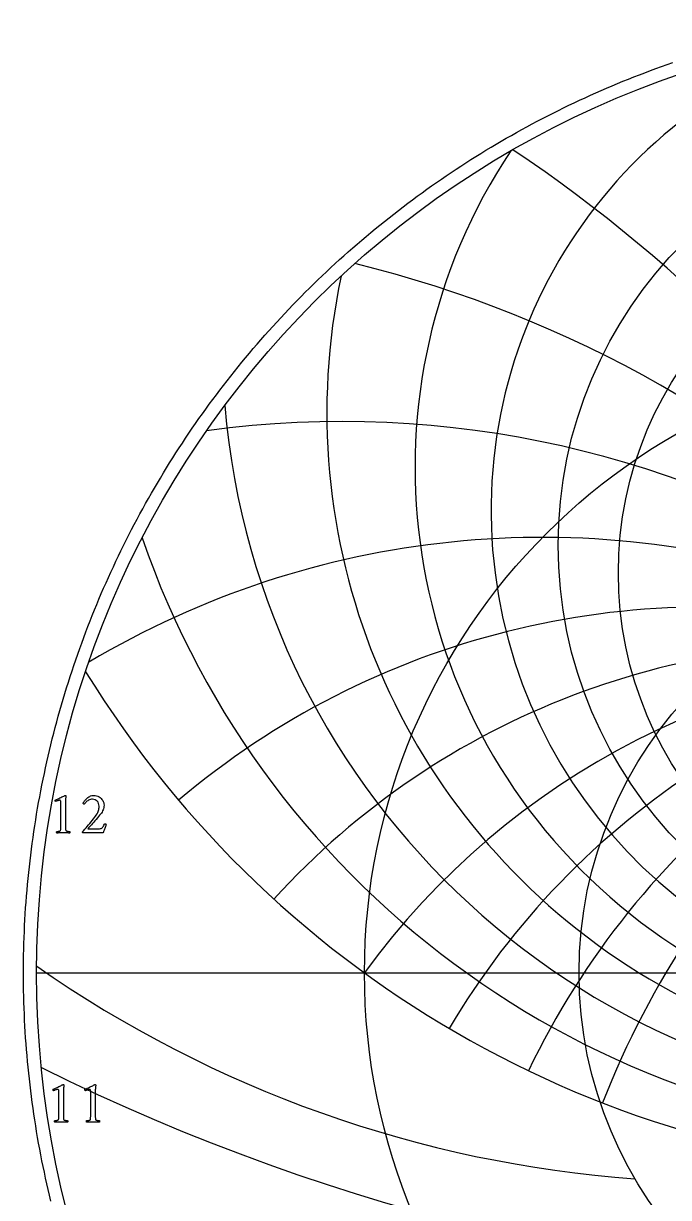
# Model space of a CAD drawing. Header units: millimetres. Extents: x -55 to 55, y -55 to 56.
# Drawn here: x -54.8 to -18, y -12.8 to 54 of the extents above; entities that cross this region are included whole.
import ezdxf

# ---------------------------------------------------------------- set-up
doc = ezdxf.new("R2010")
doc.units = ezdxf.units.MM
for name, color, linetype in [('CUT_OUTER', 1, 'Continuous'), ('ENGRAVE', 7, 'Continuous'), ('ENGRAVE_FINE', 8, 'Continuous'), ('TEXT', 5, 'Continuous')]:
    doc.layers.add(name, color=color, linetype=linetype)

msp = doc.modelspace()

# ---------------------------------------------------------------- linework, layer by layer
at = {"layer": 'CUT_OUTER'}
msp.add_lwpolyline([(-53.1898, -12.977), (-53.2685, -12.6504), (-53.3451, -12.3233), (-53.4197, -11.9958), (-53.4923, -11.6678), (-53.5629, -11.3393), (-53.6314, -11.0105), (-53.698, -10.6812), (-53.7625, -10.3515), (-53.825, -10.0214), (-53.8855, -9.691), (-53.944, -9.3602), (-54.0004, -9.029), (-54.0548, -8.6975), (-54.1071, -8.3656), (-54.1574, -8.0335), (-54.2057, -7.701), (-54.2519, -7.3683), (-54.2961, -7.0353), (-54.3383, -6.702), (-54.3784, -6.3684), (-54.4164, -6.0347), (-54.4524, -5.7007), (-54.4864, -5.3664), (-54.5183, -5.032), (-54.5481, -4.6974), (-54.5759, -4.3626), (-54.6017, -4.0277), (-54.6253, -3.6926), (-54.647, -3.3573), (-54.6665, -3.0219), (-54.6841, -2.6865), (-54.6995, -2.3509), (-54.7129, -2.0152), (-54.7242, -1.6794), (-54.7335, -1.3436), (-54.7407, -1.0078), (-54.7459, -0.6719), (-54.749, -0.3359), (-54.75, 0), (-54.749, 0.3359), (-54.7459, 0.6719), (-54.7407, 1.0078), (-54.7335, 1.3436), (-54.7242, 1.6794), (-54.7129, 2.0152), (-54.6995, 2.3509), (-54.6841, 2.6865), (-54.6665, 3.0219), (-54.647, 3.3573), (-54.6253, 3.6926), (-54.6017, 4.0277), (-54.5759, 4.3626), (-54.5481, 4.6974), (-54.5183, 5.032), (-54.4864, 5.3664), (-54.4524, 5.7007), (-54.4164, 6.0347), (-54.3784, 6.3684), (-54.3383, 6.702), (-54.2961, 7.0353), (-54.2519, 7.3683), (-54.2057, 7.701), (-54.1574, 8.0335), (-54.1071, 8.3656), (-54.0548, 8.6975), (-54.0004, 9.029), (-53.944, 9.3602), (-53.8855, 9.691), (-53.825, 10.0214), (-53.7625, 10.3515), (-53.698, 10.6812), (-53.6314, 11.0105), (-53.5629, 11.3393), (-53.4923, 11.6678), (-53.4197, 11.9958), (-53.3451, 12.3233), (-53.2685, 12.6504), (-53.1898, 12.977), (-53.1092, 13.3032), (-53.0266, 13.6288), (-52.942, 13.9539), (-52.8553, 14.2785), (-52.7667, 14.6025), (-52.6761, 14.926), (-52.5836, 15.249), (-52.489, 15.5713), (-52.3925, 15.8931), (-52.294, 16.2143), (-52.1935, 16.5348), (-52.0911, 16.8548), (-51.9867, 17.1741), (-51.8803, 17.4927), (-51.772, 17.8107), (-51.6617, 18.1281), (-51.5495, 18.4447), (-51.4354, 18.7607), (-51.3193, 19.0759), (-51.2013, 19.3905), (-51.0814, 19.7043), (-50.9595, 20.0173), (-50.8357, 20.3296), (-50.71, 20.6412), (-50.5824, 20.9519), (-50.4529, 21.2619), (-50.3215, 21.5711), (-50.1882, 21.8794), (-50.053, 22.187), (-49.9159, 22.4937), (-49.7769, 22.7995), (-49.6361, 23.1045), (-49.4934, 23.4086), (-49.3488, 23.7119), (-49.2024, 24.0142), (-49.0542, 24.3157), (-48.904, 24.6162), (-48.7521, 24.9158), (-48.5983, 25.2145), (-48.4426, 25.5122), (-48.2852, 25.809), (-48.1259, 26.1048), (-47.9648, 26.3996), (-47.802, 26.6934), (-47.6373, 26.9862), (-47.4708, 27.278), (-47.3025, 27.5687), (-47.1325, 27.8585), (-46.9606, 28.1471), (-46.787, 28.4347), (-46.6117, 28.7213), (-46.4346, 29.0067), (-46.2557, 29.2911), (-46.0751, 29.5744), (-45.8928, 29.8565), (-45.7087, 30.1376), (-45.523, 30.4175), (-45.3355, 30.6962), (-45.1463, 30.9738), (-44.9554, 31.2502), (-44.7628, 31.5255), (-44.5685, 31.7996), (-44.3725, 32.0724), (-44.1749, 32.3441), (-43.9756, 32.6145), (-43.7747, 32.8838), (-43.5721, 33.1517), (-43.3678, 33.4185), (-43.162, 33.6839), (-42.9545, 33.9481), (-42.7454, 34.2111), (-42.5346, 34.4727), (-42.3223, 34.733), (-42.1084, 34.9921), (-41.8929, 35.2498), (-41.6758, 35.5062), (-41.4572, 35.7612), (-41.237, 36.0149), (-41.0152, 36.2673), (-40.7919, 36.5182), (-40.5671, 36.7679), (-40.3407, 37.0161), (-40.1128, 37.2629), (-39.8834, 37.5083), (-39.6525, 37.7523), (-39.4201, 37.9949), (-39.1863, 38.2361), (-38.9509, 38.4758), (-38.7141, 38.7141), (-38.4758, 38.9509), (-38.2361, 39.1863), (-37.9949, 39.4201), (-37.7523, 39.6525), (-37.5083, 39.8834), (-37.2629, 40.1128), (-37.0161, 40.3407), (-36.7679, 40.5671), (-36.5182, 40.7919), (-36.2673, 41.0152), (-36.0149, 41.237), (-35.7612, 41.4572), (-35.5062, 41.6758), (-35.2498, 41.8929), (-34.9921, 42.1084), (-34.733, 42.3223), (-34.4727, 42.5346), (-34.2111, 42.7454), (-33.9481, 42.9545), (-33.6839, 43.162), (-33.4185, 43.3678), (-33.1517, 43.5721), (-32.8838, 43.7747), (-32.6145, 43.9756), (-32.3441, 44.1749), (-32.0724, 44.3725), (-31.7996, 44.5685), (-31.5255, 44.7628), (-31.2502, 44.9554), (-30.9738, 45.1463), (-30.6962, 45.3355), (-30.4175, 45.523), (-30.1376, 45.7087), (-29.8565, 45.8928), (-29.5744, 46.0751), (-29.2911, 46.2557), (-29.0067, 46.4346), (-28.7213, 46.6117), (-28.4347, 46.787), (-28.1471, 46.9606), (-27.8585, 47.1325), (-27.5687, 47.3025), (-27.278, 47.4708), (-26.9862, 47.6373), (-26.6934, 47.802), (-26.3996, 47.9648), (-26.1048, 48.1259), (-25.809, 48.2852), (-25.5122, 48.4426), (-25.2145, 48.5983), (-24.9158, 48.7521), (-24.6162, 48.904), (-24.3157, 49.0542), (-24.0142, 49.2024), (-23.7119, 49.3488), (-23.4086, 49.4934), (-23.1045, 49.6361), (-22.7995, 49.7769), (-22.4937, 49.9159), (-22.187, 50.053), (-21.8794, 50.1882), (-21.5711, 50.3215), (-21.2619, 50.4529), (-20.9519, 50.5824), (-20.6412, 50.71), (-20.3296, 50.8357), (-20.0173, 50.9595), (-19.7043, 51.0814), (-19.3905, 51.2013), (-19.0759, 51.3193), (-18.7607, 51.4354), (-18.4447, 51.5495), (-18.1281, 51.6617), (-17.8107, 51.772)], dxfattribs=at)
at = {"layer": 'ENGRAVE'}
msp.add_lwpolyline([(-54, 0), (54, 0)], dxfattribs=at)
for centre, radius in [((0, 0), 54), ((0, 24.3261), 24.3261), ((0, 22.7517), 20.8992), ((0, 0), 35.3478), ((0, 0), 23.1383)]:
    msp.add_circle(centre, radius, dxfattribs=at)
for centre, radius, start, end in [((0, 26.2892), 28.1417, 104.436571, 75.563429), ((0, 28.7545), 32.4697, 146.343028, 33.656972), ((0, 31.8877), 37.4863, 168.076059, 11.923941), ((0, 35.9396), 43.453, 184.845211, 355.154789), ((0, 41.3064), 50.7778, 199.041634, 340.958366), ((0, -25.6817), 43.6923, 36, 144), ((0, -25.6817), 43.6923, 36, 144), ((0, 48.6521), 60.1373, 211.615649, 328.384351), ((-15.0301, 56.0931), 67.9839, 235.026154, 265.845624)]:
    msp.add_arc(centre, radius, start, end, dxfattribs=at)
at = {"layer": 'ENGRAVE_FINE'}
for centre, radius, start, end in [((-75.6773, -25.6817), 87.3846, 9.951474, 56.069558), ((-75.6773, -25.6817), 87.3846, 9.951474, 56.069558), ((-52.0705, -25.6817), 67.9732, 13.489072, 76.236453), ((-52.0705, -25.6817), 67.9732, 13.489072, 76.236453), ((-36.6622, -25.6817), 57.0363, 17.231004, 97.725349), ((-36.6622, -25.6817), 57.0363, 17.231004, 97.725349), ((-25.2258, -25.6817), 50.4515, 21.249547, 120.755909), ((-25.2258, -25.6817), 50.4515, 21.249547, 120.755909), ((25.2258, -25.6817), 50.4515, 59.244091, 158.750453), ((25.2258, -25.6817), 50.4515, 59.244091, 158.750453), ((-15.9027, -25.6817), 46.4964, 25.634518, 130.214249), ((-15.9027, -25.6817), 46.4964, 25.634518, 130.214249), ((15.9027, -25.6817), 46.4964, 49.785751, 154.365482), ((15.9027, -25.6817), 46.4964, 49.785751, 154.365482), ((-7.7041, -25.6817), 44.3663, 30.500929, 137.66478), ((-7.7041, -25.6817), 44.3663, 30.500929, 137.66478), ((7.7041, -25.6817), 44.3663, 42.33522, 149.499071), ((7.7041, -25.6817), 44.3663, 42.33522, 149.499071), ((0, 102.5834), 120.594, 243.541053, 296.458947)]:
    msp.add_arc(centre, radius, start, end, dxfattribs=at)
at = {"layer": 'TEXT'}
for points in [[(-52.6197, 8.3453), (-52.6197, 9.6909), (-52.6206, 9.7239), (-52.6235, 9.7513), (-52.6283, 9.7732), (-52.635, 9.7896), (-52.6441, 9.8016), (-52.6559, 9.8101), (-52.6705, 9.8152), (-52.6878, 9.8169), (-52.7091, 9.8153), (-52.7355, 9.8105), (-52.767, 9.8025), (-52.8036, 9.7913), (-52.8405, 9.7791), (-52.8726, 9.7679), (-52.9001, 9.7578), (-52.9229, 9.7488), (-52.9363, 9.7613), (-52.9458, 9.7752), (-52.9516, 9.7903), (-52.9535, 9.8067), (-52.9535, 9.8069), (-52.9535, 9.8075), (-52.9535, 9.8086), (-52.9535, 9.8101), (-52.9531, 9.8163), (-52.9518, 9.8212), (-52.9497, 9.8248), (-52.9467, 9.8271), (-52.8789, 9.8579), (-52.8117, 9.8889), (-52.7452, 9.92), (-52.6793, 9.9514), (-52.6165, 9.9816), (-52.5592, 10.0089), (-52.5075, 10.0335), (-52.4613, 10.0553), (-52.4231, 10.0732), (-52.3953, 10.086), (-52.3779, 10.0937), (-52.371, 10.0962), (-52.3642, 10.0962), (-52.3563, 10.0949), (-52.3497, 10.0911), (-52.3444, 10.0847), (-52.3403, 10.0758), (-52.3372, 10.066), (-52.3344, 10.057), (-52.332, 10.049), (-52.3301, 10.0417), (-52.331, 10.0365), (-52.3335, 10.0209), (-52.3378, 9.9948), (-52.3438, 9.9583), (-52.3497, 9.9122), (-52.354, 9.8573), (-52.3565, 9.7938), (-52.3574, 9.7215), (-52.3574, 8.3453), (-52.3573, 8.3085), (-52.357, 8.2729), (-52.3564, 8.2386), (-52.3557, 8.2056), (-52.3541, 8.1748), (-52.351, 8.1469), (-52.3464, 8.122), (-52.3403, 8.1), (-52.3346, 8.0917), (-52.3242, 8.0839), (-52.3091, 8.0764), (-52.2893, 8.0694), (-52.2668, 8.0631), (-52.2437, 8.0579), (-52.22, 8.0537), (-52.1956, 8.0506), (-52.1727, 8.0484), (-52.1534, 8.0468), (-52.1378, 8.0459), (-52.1257, 8.0455), (-52.1212, 8.0374), (-52.1177, 8.0268), (-52.1152, 8.0136), (-52.1138, 7.9978), (-52.1139, 7.9821), (-52.1159, 7.9689), (-52.1199, 7.9582), (-52.1257, 7.9502), (-52.1758, 7.9535), (-52.2237, 7.9565), (-52.2695, 7.9594), (-52.3131, 7.9621), (-52.3565, 7.9643), (-52.4017, 7.9659), (-52.4485, 7.9669), (-52.497, 7.9672), (-52.5437, 7.9669), (-52.5882, 7.9659), (-52.6305, 7.9643), (-52.6708, 7.9621), (-52.7114, 7.9594), (-52.7551, 7.9565), (-52.8017, 7.9535), (-52.8513, 7.9502), (-52.8572, 7.9582), (-52.8611, 7.9689), (-52.8631, 7.9821), (-52.8632, 7.9978), (-52.8619, 8.0136), (-52.8594, 8.0268), (-52.8559, 8.0374), (-52.8513, 8.0455), (-52.8393, 8.0459), (-52.8236, 8.0468), (-52.8044, 8.0484), (-52.7815, 8.0506), (-52.7571, 8.0537), (-52.7334, 8.0579), (-52.7103, 8.0631), (-52.6878, 8.0694), (-52.6682, 8.0764), (-52.6537, 8.0839), (-52.6444, 8.0917), (-52.6401, 8.1), (-52.6339, 8.122), (-52.629, 8.1469), (-52.6254, 8.1748), (-52.6231, 8.2056), (-52.6216, 8.2386), (-52.6205, 8.2729), (-52.6199, 8.3085), (-52.6197, 8.3453)], [(-50.0376, 8.4577), (-50.0548, 8.4155), (-50.0725, 8.3704), (-50.0906, 8.3226), (-50.1091, 8.2721), (-50.1274, 8.2211), (-50.1449, 8.172), (-50.1615, 8.1248), (-50.1773, 8.0796), (-50.1913, 8.0389), (-50.2028, 8.0055), (-50.2117, 7.9793), (-50.2181, 7.9604), (-51.3695, 7.9604), (-51.3747, 7.9643), (-51.3802, 7.9693), (-51.3858, 7.9754), (-51.3917, 7.9825), (-51.3969, 7.9899), (-51.4006, 7.9966), (-51.4028, 8.0026), (-51.4036, 8.0081), (-51.3333, 8.0873), (-51.2622, 8.1682), (-51.1902, 8.2508), (-51.1174, 8.3351), (-51.045, 8.42), (-50.9744, 8.5046), (-50.9054, 8.5887), (-50.8381, 8.6723), (-50.774, 8.7541), (-50.7146, 8.8324), (-50.6599, 8.9074), (-50.6099, 8.9789), (-50.5634, 9.0515), (-50.526, 9.1194), (-50.4978, 9.1827), (-50.4787, 9.2412), (-50.4661, 9.298), (-50.457, 9.3562), (-50.4516, 9.4156), (-50.4498, 9.4762), (-50.4563, 9.558), (-50.4757, 9.6329), (-50.5082, 9.7011), (-50.5537, 9.7624), (-50.6091, 9.8131), (-50.6716, 9.8493), (-50.7411, 9.871), (-50.8177, 9.8782), (-50.882, 9.8746), (-50.942, 9.8637), (-50.9978, 9.8456), (-51.0493, 9.8203), (-51.0964, 9.7907), (-51.1387, 9.7598), (-51.1764, 9.7277), (-51.2094, 9.6943), (-51.2375, 9.6623), (-51.2605, 9.6346), (-51.2784, 9.6112), (-51.2912, 9.5921), (-51.3015, 9.5935), (-51.312, 9.5976), (-51.3228, 9.6045), (-51.3337, 9.6142), (-51.3434, 9.6245), (-51.3503, 9.6334), (-51.3545, 9.6407), (-51.3559, 9.6466), (-51.3485, 9.6646), (-51.3367, 9.6879), (-51.3204, 9.7165), (-51.2997, 9.7505), (-51.2744, 9.7875), (-51.2447, 9.8254), (-51.2106, 9.8642), (-51.1719, 9.9038), (-51.1295, 9.9423), (-51.0838, 9.9778), (-51.0349, 10.0104), (-50.9829, 10.04), (-50.9276, 10.0646), (-50.8692, 10.0822), (-50.8076, 10.0927), (-50.7427, 10.0962), (-50.6645, 10.0912), (-50.5899, 10.0762), (-50.5189, 10.0512), (-50.4515, 10.0162), (-50.3893, 9.9733), (-50.3339, 9.9246), (-50.2854, 9.8702), (-50.2437, 9.8101), (-50.2101, 9.746), (-50.1862, 9.6798), (-50.1718, 9.6114), (-50.167, 9.541), (-50.1702, 9.4705), (-50.1798, 9.4022), (-50.1958, 9.3359), (-50.2181, 9.2719), (-50.246, 9.2099), (-50.2786, 9.1501), (-50.3159, 9.0924), (-50.3578, 9.0368), (-50.4173, 8.9641), (-50.48, 8.8891), (-50.5459, 8.8117), (-50.615, 8.7319), (-50.6847, 8.6523), (-50.7525, 8.5752), (-50.8184, 8.5007), (-50.8824, 8.4288), (-50.9422, 8.3616), (-50.9957, 8.3014), (-51.0427, 8.2483), (-51.0834, 8.2022), (-50.4225, 8.2022), (-50.3754, 8.2062), (-50.3327, 8.218), (-50.2945, 8.2377), (-50.2607, 8.2653), (-50.2297, 8.3009), (-50.1998, 8.3449), (-50.171, 8.3971), (-50.1432, 8.4577), (-50.1383, 8.4667), (-50.1304, 8.473), (-50.1196, 8.4769), (-50.1057, 8.4782), (-50.0998, 8.4777), (-50.0921, 8.4765), (-50.0827, 8.4743), (-50.0717, 8.4713), (-50.0606, 8.4679), (-50.0512, 8.4645), (-50.0435, 8.4611), (-50.0376, 8.4577)], [(-52.7373, -8.1034), (-52.7373, -6.7578), (-52.7383, -6.7248), (-52.7411, -6.6974), (-52.7459, -6.6754), (-52.7526, -6.659), (-52.7617, -6.6471), (-52.7735, -6.6386), (-52.7881, -6.6335), (-52.8054, -6.6318), (-52.8267, -6.6334), (-52.8531, -6.6382), (-52.8846, -6.6462), (-52.9213, -6.6573), (-52.9581, -6.6696), (-52.9902, -6.6808), (-53.0177, -6.6909), (-53.0405, -6.6999), (-53.0539, -6.6874), (-53.0635, -6.6735), (-53.0692, -6.6584), (-53.0711, -6.642), (-53.0711, -6.6418), (-53.0711, -6.6412), (-53.0711, -6.6401), (-53.0711, -6.6386), (-53.0707, -6.6324), (-53.0694, -6.6275), (-53.0673, -6.6239), (-53.0643, -6.6216), (-52.9965, -6.5908), (-52.9293, -6.5598), (-52.8628, -6.5286), (-52.7969, -6.4972), (-52.7341, -6.4671), (-52.6768, -6.4398), (-52.6251, -6.4152), (-52.5789, -6.3933), (-52.5407, -6.3755), (-52.5129, -6.3627), (-52.4956, -6.355), (-52.4886, -6.3525), (-52.4818, -6.3525), (-52.4739, -6.3537), (-52.4673, -6.3576), (-52.462, -6.364), (-52.458, -6.3729), (-52.4548, -6.3827), (-52.452, -6.3916), (-52.4497, -6.3997), (-52.4478, -6.407), (-52.4486, -6.4122), (-52.4512, -6.4278), (-52.4554, -6.4539), (-52.4614, -6.4904), (-52.4673, -6.5365), (-52.4716, -6.5913), (-52.4742, -6.6549), (-52.475, -6.7272), (-52.475, -8.1034), (-52.4749, -8.1402), (-52.4746, -8.1758), (-52.4741, -8.21), (-52.4733, -8.243), (-52.4717, -8.2739), (-52.4686, -8.3018), (-52.464, -8.3267), (-52.458, -8.3486), (-52.4522, -8.357), (-52.4418, -8.3648), (-52.4267, -8.3723), (-52.4069, -8.3793), (-52.3844, -8.3856), (-52.3613, -8.3908), (-52.3376, -8.395), (-52.3132, -8.398), (-52.2903, -8.4003), (-52.271, -8.4019), (-52.2554, -8.4028), (-52.2434, -8.4032), (-52.2388, -8.4112), (-52.2353, -8.4219), (-52.2328, -8.4351), (-52.2314, -8.4508), (-52.2316, -8.4666), (-52.2336, -8.4798), (-52.2375, -8.4904), (-52.2434, -8.4985), (-52.2934, -8.4952), (-52.3413, -8.4921), (-52.3871, -8.4893), (-52.4307, -8.4866), (-52.4742, -8.4844), (-52.5193, -8.4828), (-52.5661, -8.4818), (-52.6147, -8.4815), (-52.6613, -8.4818), (-52.7058, -8.4828), (-52.7482, -8.4844), (-52.7884, -8.4866), (-52.8291, -8.4893), (-52.8727, -8.4921), (-52.9193, -8.4952), (-52.9689, -8.4985), (-52.9748, -8.4904), (-52.9787, -8.4798), (-52.9808, -8.4666), (-52.9809, -8.4508), (-52.9795, -8.4351), (-52.977, -8.4219), (-52.9735, -8.4112), (-52.9689, -8.4032), (-52.9569, -8.4028), (-52.9413, -8.4019), (-52.922, -8.4003), (-52.8991, -8.398), (-52.8747, -8.395), (-52.851, -8.3908), (-52.8279, -8.3856), (-52.8054, -8.3793), (-52.7858, -8.3723), (-52.7714, -8.3648), (-52.762, -8.357), (-52.7577, -8.3486), (-52.7516, -8.3267), (-52.7467, -8.3018), (-52.7431, -8.2739), (-52.7407, -8.243), (-52.7392, -8.21), (-52.7382, -8.1758), (-52.7375, -8.1402), (-52.7373, -8.1034)], [(-50.9251, -8.1034), (-50.9251, -6.7578), (-50.926, -6.7248), (-50.9289, -6.6974), (-50.9337, -6.6754), (-50.9404, -6.659), (-50.9495, -6.6471), (-50.9613, -6.6386), (-50.9759, -6.6335), (-50.9932, -6.6318), (-51.0145, -6.6334), (-51.0409, -6.6382), (-51.0724, -6.6462), (-51.109, -6.6573), (-51.1459, -6.6696), (-51.178, -6.6808), (-51.2055, -6.6909), (-51.2282, -6.6999), (-51.2417, -6.6874), (-51.2512, -6.6735), (-51.257, -6.6584), (-51.2589, -6.642), (-51.2589, -6.6418), (-51.2589, -6.6412), (-51.2589, -6.6401), (-51.2589, -6.6386), (-51.2585, -6.6324), (-51.2572, -6.6275), (-51.2551, -6.6239), (-51.2521, -6.6216), (-51.1843, -6.5908), (-51.1171, -6.5598), (-51.0506, -6.5286), (-50.9847, -6.4972), (-50.9219, -6.4671), (-50.8646, -6.4398), (-50.8129, -6.4152), (-50.7667, -6.3933), (-50.7285, -6.3755), (-50.7007, -6.3627), (-50.6833, -6.355), (-50.6764, -6.3525), (-50.6696, -6.3525), (-50.6617, -6.3537), (-50.6551, -6.3576), (-50.6498, -6.364), (-50.6457, -6.3729), (-50.6426, -6.3827), (-50.6398, -6.3916), (-50.6374, -6.3997), (-50.6355, -6.407), (-50.6364, -6.4122), (-50.6389, -6.4278), (-50.6432, -6.4539), (-50.6492, -6.4904), (-50.6551, -6.5365), (-50.6594, -6.5913), (-50.6619, -6.6549), (-50.6628, -6.7272), (-50.6628, -8.1034), (-50.6627, -8.1402), (-50.6624, -8.1758), (-50.6618, -8.21), (-50.6611, -8.243), (-50.6595, -8.2739), (-50.6564, -8.3018), (-50.6518, -8.3267), (-50.6457, -8.3486), (-50.64, -8.357), (-50.6296, -8.3648), (-50.6144, -8.3723), (-50.5946, -8.3793), (-50.5722, -8.3856), (-50.5491, -8.3908), (-50.5253, -8.395), (-50.501, -8.398), (-50.4781, -8.4003), (-50.4588, -8.4019), (-50.4432, -8.4028), (-50.4311, -8.4032), (-50.4266, -8.4112), (-50.423, -8.4219), (-50.4206, -8.4351), (-50.4192, -8.4508), (-50.4193, -8.4666), (-50.4213, -8.4798), (-50.4253, -8.4904), (-50.4311, -8.4985), (-50.4812, -8.4952), (-50.5291, -8.4921), (-50.5748, -8.4893), (-50.6185, -8.4866), (-50.6619, -8.4844), (-50.7071, -8.4828), (-50.7539, -8.4818), (-50.8024, -8.4815), (-50.8491, -8.4818), (-50.8936, -8.4828), (-50.9359, -8.4844), (-50.9762, -8.4866), (-51.0168, -8.4893), (-51.0605, -8.4921), (-51.1071, -8.4952), (-51.1567, -8.4985), (-51.1626, -8.4904), (-51.1665, -8.4798), (-51.1685, -8.4666), (-51.1686, -8.4508), (-51.1673, -8.4351), (-51.1648, -8.4219), (-51.1613, -8.4112), (-51.1567, -8.4032), (-51.1447, -8.4028), (-51.129, -8.4019), (-51.1098, -8.4003), (-51.0869, -8.398), (-51.0625, -8.395), (-51.0388, -8.3908), (-51.0157, -8.3856), (-50.9932, -8.3793), (-50.9736, -8.3723), (-50.9591, -8.3648), (-50.9498, -8.357), (-50.9455, -8.3486), (-50.9393, -8.3267), (-50.9344, -8.3018), (-50.9308, -8.2739), (-50.9285, -8.243), (-50.927, -8.21), (-50.9259, -8.1758), (-50.9253, -8.1402), (-50.9251, -8.1034)]]:
    msp.add_lwpolyline(points, close=True, dxfattribs=at)

doc.saveas('drawing.dxf')
